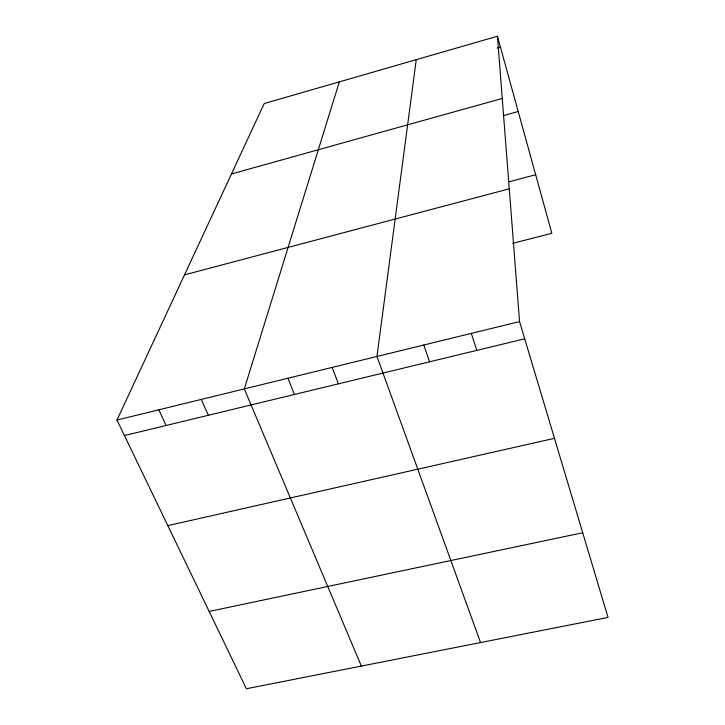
<?xml version="1.0" encoding="UTF-8"?>
<svg xmlns="http://www.w3.org/2000/svg" width="725" height="725" viewBox="0 0 725 725"><rect width="100%" height="100%" fill="white"/><g stroke="black" fill="none" stroke-linecap="round" stroke-linejoin="round"><path stroke-width="1.09" d="M416.25 59.668L376.964 356.464L480.548 642.558M339.336 81.862L244.307 388.908L361.358 666.076M497.432 36.25L519.562 321.601L608.03 617.41L246.409 688.75L116.97 420.038L264.226 103.53L497.432 36.25L551.834 233.296L512.557 243.373M497.169 48.077L500.431 47.143M231.447 173.973L502.253 98.446M503.295 115.619L518.203 111.505M509.593 181.658L535.657 174.725M184.512 274.857L509.258 188.817M116.97 420.038L519.562 321.601M124.446 435.562L524.71 338.802M167.819 525.616L554.471 438.335M209.172 611.447L582.71 532.757M158.847 409.797L166.097 425.493M201.287 399.421L208.302 415.289M287.925 378.242L294.45 394.463M332.141 367.43L338.412 383.833M423.808 345.018L429.544 361.811M471.341 333.391L476.778 350.392"/></g></svg>
